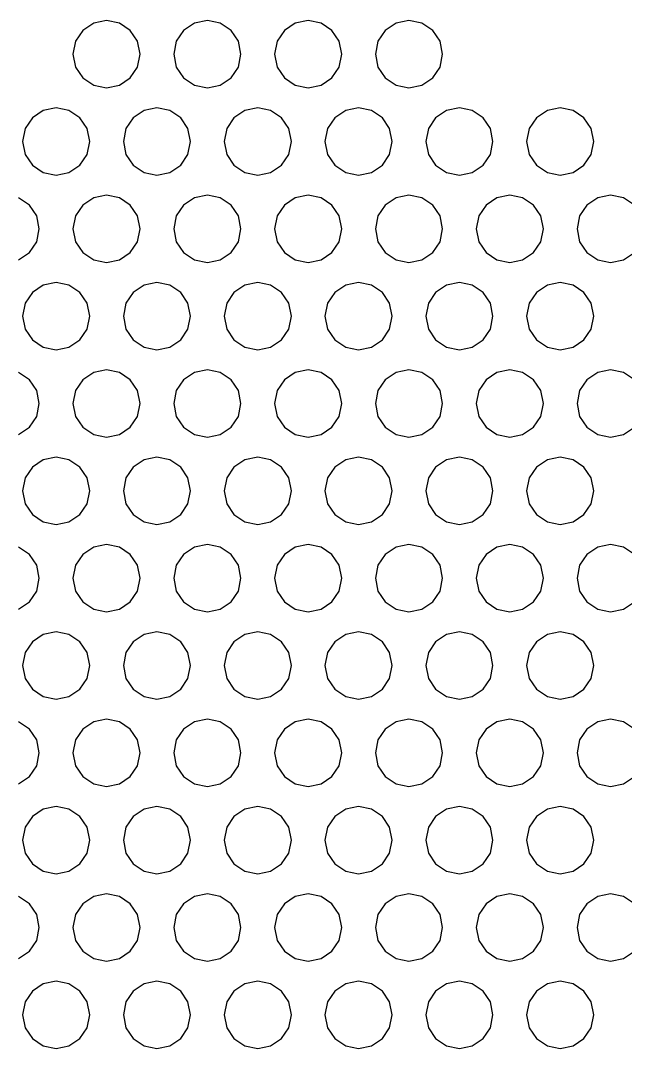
# Model space of a CAD drawing. Extents: x -59 to 59, y -59 to 59.
# Drawn here: x -14.1 to 21.9, y -2 to 59.2 of the extents above; entities that cross this region are included whole.
import ezdxf

# ---------------------------------------------------------------- set-up
doc = ezdxf.new("R2010")
doc.units = 0
doc.layers.get('0').update_dxf_attribs({"color": 1})

msp = doc.modelspace()

# ---------------------------------------------------------------- linework, layer by layer
at = {"color": 1}
for p, q in [((-9.76537, 59.0054), (-10.4142, 58.5719)), ((-9, 59.1577), (-9.76537, 59.0054)), ((-8.23462, 59.0054), (-9, 59.1577)), ((-7.58578, 58.5719), (-8.23462, 59.0054)), ((-3.76537, 59.0054), (-4.4142, 58.5719)), ((-3, 59.1577), (-3.76537, 59.0054)), ((-2.23462, 59.0054), (-3, 59.1577)), ((-1.58578, 58.5719), (-2.23462, 59.0054)), ((2.23462, 59.0054), (1.58578, 58.5719)), ((3, 59.1577), (2.23462, 59.0054)), ((3.76537, 59.0054), (3, 59.1577)), ((4.4142, 58.5719), (3.76537, 59.0054)), ((8.23462, 59.0054), (7.58578, 58.5719)), ((9, 59.1577), (8.23462, 59.0054)), ((9.76537, 59.0054), (9, 59.1577)), ((10.4142, 58.5719), (9.76537, 59.0054)), ((-10.4142, 58.5719), (-10.8477, 57.923)), ((-7.15224, 57.923), (-7.58578, 58.5719)), ((-4.4142, 58.5719), (-4.84775, 57.923)), ((-1.15224, 57.923), (-1.58578, 58.5719)), ((1.58578, 58.5719), (1.15224, 57.923)), ((4.84775, 57.923), (4.4142, 58.5719)), ((7.58578, 58.5719), (7.15224, 57.923)), ((10.8477, 57.923), (10.4142, 58.5719)), ((-10.8477, 57.923), (-11, 57.1577)), ((-7, 57.1577), (-7.15224, 57.923)), ((-4.84775, 57.923), (-5, 57.1577)), ((-1, 57.1577), (-1.15224, 57.923)), ((1.15224, 57.923), (1, 57.1577)), ((5, 57.1577), (4.84775, 57.923)), ((7.15224, 57.923), (7, 57.1577)), ((11, 57.1577), (10.8477, 57.923)), ((-11, 57.1577), (-10.8477, 56.3923)), ((-7.15224, 56.3923), (-7, 57.1577)), ((-5, 57.1577), (-4.84775, 56.3923)), ((-1.15224, 56.3923), (-1, 57.1577)), ((1, 57.1577), (1.15224, 56.3923)), ((4.84775, 56.3923), (5, 57.1577)), ((7, 57.1577), (7.15224, 56.3923)), ((10.8477, 56.3923), (11, 57.1577)), ((-10.8477, 56.3923), (-10.4142, 55.7435)), ((-7.58578, 55.7435), (-7.15224, 56.3923)), ((-4.84775, 56.3923), (-4.4142, 55.7435)), ((-1.58578, 55.7435), (-1.15224, 56.3923)), ((1.15224, 56.3923), (1.58578, 55.7435)), ((4.4142, 55.7435), (4.84775, 56.3923)), ((7.15224, 56.3923), (7.58578, 55.7435)), ((10.4142, 55.7435), (10.8477, 56.3923)), ((-10.4142, 55.7435), (-9.76537, 55.3099)), ((-8.23462, 55.3099), (-7.58578, 55.7435)), ((-4.4142, 55.7435), (-3.76537, 55.3099)), ((-2.23462, 55.3099), (-1.58578, 55.7435)), ((1.58578, 55.7435), (2.23462, 55.3099)), ((3.76537, 55.3099), (4.4142, 55.7435)), ((7.58578, 55.7435), (8.23462, 55.3099)), ((9.76537, 55.3099), (10.4142, 55.7435)), ((-9.76537, 55.3099), (-9, 55.1577)), ((-9, 55.1577), (-8.23462, 55.3099)), ((-3.76537, 55.3099), (-3, 55.1577)), ((-3, 55.1577), (-2.23462, 55.3099)), ((2.23462, 55.3099), (3, 55.1577)), ((3, 55.1577), (3.76537, 55.3099)), ((8.23462, 55.3099), (9, 55.1577)), ((9, 55.1577), (9.76537, 55.3099)), ((-12, 53.9615), (-12.7654, 53.8093)), ((-11.2346, 53.8093), (-12, 53.9615)), ((-6, 53.9615), (-6.76537, 53.8093)), ((-5.23462, 53.8093), (-6, 53.9615)), ((0, 53.9615), (-0.76537, 53.8093)), ((0.76537, 53.8093), (0, 53.9615)), ((6, 53.9615), (5.23462, 53.8093)), ((6.76537, 53.8093), (6, 53.9615)), ((12, 53.9615), (11.2346, 53.8093)), ((12.7654, 53.8093), (12, 53.9615)), ((18, 53.9615), (17.2346, 53.8093)), ((18.7654, 53.8093), (18, 53.9615)), ((-13.4142, 53.3757), (-13.8477, 52.7269)), ((-12.7654, 53.8093), (-13.4142, 53.3757)), ((-10.5858, 53.3757), (-11.2346, 53.8093)), ((-10.1522, 52.7269), (-10.5858, 53.3757)), ((-7.4142, 53.3757), (-7.84775, 52.7269)), ((-6.76537, 53.8093), (-7.4142, 53.3757)), ((-4.58578, 53.3757), (-5.23462, 53.8093)), ((-4.15224, 52.7269), (-4.58578, 53.3757)), ((-1.4142, 53.3757), (-1.84775, 52.7269)), ((-0.76537, 53.8093), (-1.4142, 53.3757)), ((1.4142, 53.3757), (0.76537, 53.8093)), ((1.84775, 52.7269), (1.4142, 53.3757)), ((4.58578, 53.3757), (4.15224, 52.7269)), ((5.23462, 53.8093), (4.58578, 53.3757)), ((7.4142, 53.3757), (6.76537, 53.8093)), ((7.84775, 52.7269), (7.4142, 53.3757)), ((10.5858, 53.3757), (10.1522, 52.7269)), ((11.2346, 53.8093), (10.5858, 53.3757)), ((13.4142, 53.3757), (12.7654, 53.8093)), ((13.8477, 52.7269), (13.4142, 53.3757)), ((16.5858, 53.3757), (16.1522, 52.7269)), ((17.2346, 53.8093), (16.5858, 53.3757)), ((19.4142, 53.3757), (18.7654, 53.8093)), ((19.8477, 52.7269), (19.4142, 53.3757)), ((-13.8477, 52.7269), (-14, 51.9615)), ((-10, 51.9615), (-10.1522, 52.7269)), ((-7.84775, 52.7269), (-8, 51.9615)), ((-4, 51.9615), (-4.15224, 52.7269)), ((-1.84775, 52.7269), (-2, 51.9615)), ((2, 51.9615), (1.84775, 52.7269)), ((4.15224, 52.7269), (4, 51.9615)), ((8, 51.9615), (7.84775, 52.7269)), ((10.1522, 52.7269), (10, 51.9615)), ((14, 51.9615), (13.8477, 52.7269)), ((16.1522, 52.7269), (16, 51.9615)), ((20, 51.9615), (19.8477, 52.7269)), ((-14, 51.9615), (-13.8477, 51.1962)), ((-10.1522, 51.1962), (-10, 51.9615)), ((-8, 51.9615), (-7.84775, 51.1962)), ((-4.15224, 51.1962), (-4, 51.9615)), ((-2, 51.9615), (-1.84775, 51.1962)), ((1.84775, 51.1962), (2, 51.9615)), ((4, 51.9615), (4.15224, 51.1962)), ((7.84775, 51.1962), (8, 51.9615)), ((10, 51.9615), (10.1522, 51.1962)), ((13.8477, 51.1962), (14, 51.9615)), ((16, 51.9615), (16.1522, 51.1962)), ((19.8477, 51.1962), (20, 51.9615)), ((-13.8477, 51.1962), (-13.4142, 50.5473)), ((-10.5858, 50.5473), (-10.1522, 51.1962)), ((-7.84775, 51.1962), (-7.4142, 50.5473)), ((-4.58578, 50.5473), (-4.15224, 51.1962)), ((-1.84775, 51.1962), (-1.4142, 50.5473)), ((1.4142, 50.5473), (1.84775, 51.1962)), ((4.15224, 51.1962), (4.58578, 50.5473)), ((7.4142, 50.5473), (7.84775, 51.1962)), ((10.1522, 51.1962), (10.5858, 50.5473)), ((13.4142, 50.5473), (13.8477, 51.1962)), ((16.1522, 51.1962), (16.5858, 50.5473)), ((19.4142, 50.5473), (19.8477, 51.1962)), ((-13.4142, 50.5473), (-12.7654, 50.1138)), ((-11.2346, 50.1138), (-10.5858, 50.5473)), ((-7.4142, 50.5473), (-6.76537, 50.1138)), ((-5.23462, 50.1138), (-4.58578, 50.5473)), ((-1.4142, 50.5473), (-0.76537, 50.1138)), ((0.76537, 50.1138), (1.4142, 50.5473)), ((4.58578, 50.5473), (5.23462, 50.1138)), ((6.76537, 50.1138), (7.4142, 50.5473)), ((10.5858, 50.5473), (11.2346, 50.1138)), ((12.7654, 50.1138), (13.4142, 50.5473)), ((16.5858, 50.5473), (17.2346, 50.1138)), ((18.7654, 50.1138), (19.4142, 50.5473)), ((-12.7654, 50.1138), (-12, 49.9615)), ((-12, 49.9615), (-11.2346, 50.1138)), ((-6.76537, 50.1138), (-6, 49.9615)), ((-6, 49.9615), (-5.23462, 50.1138)), ((-0.76537, 50.1138), (0, 49.9615)), ((0, 49.9615), (0.76537, 50.1138)), ((5.23462, 50.1138), (6, 49.9615)), ((6, 49.9615), (6.76537, 50.1138)), ((11.2346, 50.1138), (12, 49.9615)), ((12, 49.9615), (12.7654, 50.1138)), ((17.2346, 50.1138), (18, 49.9615)), ((18, 49.9615), (18.7654, 50.1138)), ((-13.5858, 48.1796), (-14.2346, 48.6131)), ((-9.76537, 48.6131), (-10.4142, 48.1796)), ((-9, 48.7654), (-9.76537, 48.6131)), ((-8.23462, 48.6131), (-9, 48.7654)), ((-7.58578, 48.1796), (-8.23462, 48.6131)), ((-3.76537, 48.6131), (-4.4142, 48.1796)), ((-3, 48.7654), (-3.76537, 48.6131)), ((-2.23462, 48.6131), (-3, 48.7654)), ((-1.58578, 48.1796), (-2.23462, 48.6131)), ((2.23462, 48.6131), (1.58578, 48.1796)), ((3, 48.7654), (2.23462, 48.6131)), ((3.76537, 48.6131), (3, 48.7654)), ((4.4142, 48.1796), (3.76537, 48.6131)), ((8.23462, 48.6131), (7.58578, 48.1796)), ((9, 48.7654), (8.23462, 48.6131)), ((9.76537, 48.6131), (9, 48.7654)), ((10.4142, 48.1796), (9.76537, 48.6131)), ((14.2346, 48.6131), (13.5858, 48.1796)), ((15, 48.7654), (14.2346, 48.6131)), ((15.7654, 48.6131), (15, 48.7654)), ((16.4142, 48.1796), (15.7654, 48.6131)), ((20.2346, 48.6131), (19.5858, 48.1796)), ((21, 48.7654), (20.2346, 48.6131)), ((21.7654, 48.6131), (21, 48.7654)), ((22.4142, 48.1796), (21.7654, 48.6131)), ((-13.1522, 47.5307), (-13.5858, 48.1796)), ((-10.4142, 48.1796), (-10.8477, 47.5307)), ((-7.15224, 47.5307), (-7.58578, 48.1796)), ((-4.4142, 48.1796), (-4.84775, 47.5307)), ((-1.15224, 47.5307), (-1.58578, 48.1796)), ((1.58578, 48.1796), (1.15224, 47.5307)), ((4.84775, 47.5307), (4.4142, 48.1796)), ((7.58578, 48.1796), (7.15224, 47.5307)), ((10.8477, 47.5307), (10.4142, 48.1796)), ((13.5858, 48.1796), (13.1522, 47.5307)), ((16.8477, 47.5307), (16.4142, 48.1796)), ((19.5858, 48.1796), (19.1522, 47.5307)), ((-13, 46.7654), (-13.1522, 47.5307)), ((-10.8477, 47.5307), (-11, 46.7654)), ((-7, 46.7654), (-7.15224, 47.5307)), ((-4.84775, 47.5307), (-5, 46.7654)), ((-1, 46.7654), (-1.15224, 47.5307)), ((1.15224, 47.5307), (1, 46.7654)), ((5, 46.7654), (4.84775, 47.5307)), ((7.15224, 47.5307), (7, 46.7654)), ((11, 46.7654), (10.8477, 47.5307)), ((13.1522, 47.5307), (13, 46.7654)), ((17, 46.7654), (16.8477, 47.5307)), ((19.1522, 47.5307), (19, 46.7654)), ((-13.1522, 46), (-13, 46.7654)), ((-11, 46.7654), (-10.8477, 46)), ((-7.15224, 46), (-7, 46.7654)), ((-5, 46.7654), (-4.84775, 46)), ((-1.15224, 46), (-1, 46.7654)), ((1, 46.7654), (1.15224, 46)), ((4.84775, 46), (5, 46.7654)), ((7, 46.7654), (7.15224, 46)), ((10.8477, 46), (11, 46.7654)), ((13, 46.7654), (13.1522, 46)), ((16.8477, 46), (17, 46.7654)), ((19, 46.7654), (19.1522, 46)), ((-13.5858, 45.3512), (-13.1522, 46)), ((-10.8477, 46), (-10.4142, 45.3512)), ((-7.58578, 45.3512), (-7.15224, 46)), ((-4.84775, 46), (-4.4142, 45.3512)), ((-1.58578, 45.3512), (-1.15224, 46)), ((1.15224, 46), (1.58578, 45.3512)), ((4.4142, 45.3512), (4.84775, 46)), ((7.15224, 46), (7.58578, 45.3512)), ((10.4142, 45.3512), (10.8477, 46)), ((13.1522, 46), (13.5858, 45.3512)), ((16.4142, 45.3512), (16.8477, 46)), ((19.1522, 46), (19.5858, 45.3512)), ((-14.2346, 44.9176), (-13.5858, 45.3512)), ((-10.4142, 45.3512), (-9.76537, 44.9176)), ((-8.23462, 44.9176), (-7.58578, 45.3512)), ((-4.4142, 45.3512), (-3.76537, 44.9176)), ((-2.23462, 44.9176), (-1.58578, 45.3512)), ((1.58578, 45.3512), (2.23462, 44.9176)), ((3.76537, 44.9176), (4.4142, 45.3512)), ((7.58578, 45.3512), (8.23462, 44.9176)), ((9.76537, 44.9176), (10.4142, 45.3512)), ((13.5858, 45.3512), (14.2346, 44.9176)), ((15.7654, 44.9176), (16.4142, 45.3512)), ((19.5858, 45.3512), (20.2346, 44.9176)), ((21.7654, 44.9176), (22.4142, 45.3512)), ((-9.76537, 44.9176), (-9, 44.7654)), ((-9, 44.7654), (-8.23462, 44.9176)), ((-3.76537, 44.9176), (-3, 44.7654)), ((-3, 44.7654), (-2.23462, 44.9176)), ((2.23462, 44.9176), (3, 44.7654)), ((3, 44.7654), (3.76537, 44.9176)), ((8.23462, 44.9176), (9, 44.7654)), ((9, 44.7654), (9.76537, 44.9176)), ((14.2346, 44.9176), (15, 44.7654)), ((15, 44.7654), (15.7654, 44.9176)), ((20.2346, 44.9176), (21, 44.7654)), ((21, 44.7654), (21.7654, 44.9176)), ((-12, 43.5692), (-12.7654, 43.417)), ((-11.2346, 43.417), (-12, 43.5692)), ((-6, 43.5692), (-6.76537, 43.417)), ((-5.23462, 43.417), (-6, 43.5692)), ((0, 43.5692), (-0.76537, 43.417)), ((0.76537, 43.417), (0, 43.5692)), ((6, 43.5692), (5.23462, 43.417)), ((6.76537, 43.417), (6, 43.5692)), ((12, 43.5692), (11.2346, 43.417)), ((12.7654, 43.417), (12, 43.5692)), ((18, 43.5692), (17.2346, 43.417)), ((18.7654, 43.417), (18, 43.5692)), ((-13.4142, 42.9834), (-13.8477, 42.3346)), ((-12.7654, 43.417), (-13.4142, 42.9834)), ((-10.5858, 42.9834), (-11.2346, 43.417)), ((-10.1522, 42.3346), (-10.5858, 42.9834)), ((-7.4142, 42.9834), (-7.84775, 42.3346)), ((-6.76537, 43.417), (-7.4142, 42.9834)), ((-4.58578, 42.9834), (-5.23462, 43.417)), ((-4.15224, 42.3346), (-4.58578, 42.9834)), ((-1.4142, 42.9834), (-1.84775, 42.3346)), ((-0.76537, 43.417), (-1.4142, 42.9834)), ((1.4142, 42.9834), (0.76537, 43.417)), ((1.84775, 42.3346), (1.4142, 42.9834)), ((4.58578, 42.9834), (4.15224, 42.3346)), ((5.23462, 43.417), (4.58578, 42.9834)), ((7.4142, 42.9834), (6.76537, 43.417)), ((7.84775, 42.3346), (7.4142, 42.9834)), ((10.5858, 42.9834), (10.1522, 42.3346)), ((11.2346, 43.417), (10.5858, 42.9834)), ((13.4142, 42.9834), (12.7654, 43.417)), ((13.8477, 42.3346), (13.4142, 42.9834)), ((16.5858, 42.9834), (16.1522, 42.3346)), ((17.2346, 43.417), (16.5858, 42.9834)), ((19.4142, 42.9834), (18.7654, 43.417)), ((19.8477, 42.3346), (19.4142, 42.9834)), ((-13.8477, 42.3346), (-14, 41.5692)), ((-10, 41.5692), (-10.1522, 42.3346)), ((-7.84775, 42.3346), (-8, 41.5692)), ((-4, 41.5692), (-4.15224, 42.3346)), ((-1.84775, 42.3346), (-2, 41.5692)), ((2, 41.5692), (1.84775, 42.3346)), ((4.15224, 42.3346), (4, 41.5692)), ((8, 41.5692), (7.84775, 42.3346)), ((10.1522, 42.3346), (10, 41.5692)), ((14, 41.5692), (13.8477, 42.3346)), ((16.1522, 42.3346), (16, 41.5692)), ((20, 41.5692), (19.8477, 42.3346)), ((-14, 41.5692), (-13.8477, 40.8038)), ((-10.1522, 40.8038), (-10, 41.5692)), ((-8, 41.5692), (-7.84775, 40.8038)), ((-4.15224, 40.8038), (-4, 41.5692)), ((-2, 41.5692), (-1.84775, 40.8038)), ((1.84775, 40.8038), (2, 41.5692)), ((4, 41.5692), (4.15224, 40.8038)), ((7.84775, 40.8038), (8, 41.5692)), ((10, 41.5692), (10.1522, 40.8038)), ((13.8477, 40.8038), (14, 41.5692)), ((16, 41.5692), (16.1522, 40.8038)), ((19.8477, 40.8038), (20, 41.5692)), ((-13.8477, 40.8038), (-13.4142, 40.155)), ((-10.5858, 40.155), (-10.1522, 40.8038)), ((-7.84775, 40.8038), (-7.4142, 40.155)), ((-4.58578, 40.155), (-4.15224, 40.8038)), ((-1.84775, 40.8038), (-1.4142, 40.155)), ((1.4142, 40.155), (1.84775, 40.8038)), ((4.15224, 40.8038), (4.58578, 40.155)), ((7.4142, 40.155), (7.84775, 40.8038)), ((10.1522, 40.8038), (10.5858, 40.155)), ((13.4142, 40.155), (13.8477, 40.8038)), ((16.1522, 40.8038), (16.5858, 40.155)), ((19.4142, 40.155), (19.8477, 40.8038)), ((-13.4142, 40.155), (-12.7654, 39.7215)), ((-11.2346, 39.7215), (-10.5858, 40.155)), ((-7.4142, 40.155), (-6.76537, 39.7215)), ((-5.23462, 39.7215), (-4.58578, 40.155)), ((-1.4142, 40.155), (-0.76537, 39.7215)), ((0.76537, 39.7215), (1.4142, 40.155)), ((4.58578, 40.155), (5.23462, 39.7215)), ((6.76537, 39.7215), (7.4142, 40.155)), ((10.5858, 40.155), (11.2346, 39.7215)), ((12.7654, 39.7215), (13.4142, 40.155)), ((16.5858, 40.155), (17.2346, 39.7215)), ((18.7654, 39.7215), (19.4142, 40.155)), ((-12.7654, 39.7215), (-12, 39.5692)), ((-12, 39.5692), (-11.2346, 39.7215)), ((-6.76537, 39.7215), (-6, 39.5692)), ((-6, 39.5692), (-5.23462, 39.7215)), ((-0.76537, 39.7215), (0, 39.5692)), ((0, 39.5692), (0.76537, 39.7215)), ((5.23462, 39.7215), (6, 39.5692)), ((6, 39.5692), (6.76537, 39.7215)), ((11.2346, 39.7215), (12, 39.5692)), ((12, 39.5692), (12.7654, 39.7215)), ((17.2346, 39.7215), (18, 39.5692)), ((18, 39.5692), (18.7654, 39.7215)), ((-13.5858, 37.7873), (-14.2346, 38.2208)), ((-9.76537, 38.2208), (-10.4142, 37.7873)), ((-9, 38.3731), (-9.76537, 38.2208)), ((-8.23462, 38.2208), (-9, 38.3731)), ((-7.58578, 37.7873), (-8.23462, 38.2208)), ((-3.76537, 38.2208), (-4.4142, 37.7873)), ((-3, 38.3731), (-3.76537, 38.2208)), ((-2.23462, 38.2208), (-3, 38.3731)), ((-1.58578, 37.7873), (-2.23462, 38.2208)), ((2.23462, 38.2208), (1.58578, 37.7873)), ((3, 38.3731), (2.23462, 38.2208)), ((3.76537, 38.2208), (3, 38.3731)), ((4.4142, 37.7873), (3.76537, 38.2208)), ((8.23462, 38.2208), (7.58578, 37.7873)), ((9, 38.3731), (8.23462, 38.2208)), ((9.76537, 38.2208), (9, 38.3731)), ((10.4142, 37.7873), (9.76537, 38.2208)), ((14.2346, 38.2208), (13.5858, 37.7873)), ((15, 38.3731), (14.2346, 38.2208)), ((15.7654, 38.2208), (15, 38.3731)), ((16.4142, 37.7873), (15.7654, 38.2208)), ((20.2346, 38.2208), (19.5858, 37.7873)), ((21, 38.3731), (20.2346, 38.2208)), ((21.7654, 38.2208), (21, 38.3731)), ((22.4142, 37.7873), (21.7654, 38.2208)), ((-13.1522, 37.1384), (-13.5858, 37.7873)), ((-10.4142, 37.7873), (-10.8477, 37.1384)), ((-7.15224, 37.1384), (-7.58578, 37.7873)), ((-4.4142, 37.7873), (-4.84775, 37.1384)), ((-1.15224, 37.1384), (-1.58578, 37.7873)), ((1.58578, 37.7873), (1.15224, 37.1384)), ((4.84775, 37.1384), (4.4142, 37.7873)), ((7.58578, 37.7873), (7.15224, 37.1384)), ((10.8477, 37.1384), (10.4142, 37.7873)), ((13.5858, 37.7873), (13.1522, 37.1384)), ((16.8477, 37.1384), (16.4142, 37.7873)), ((19.5858, 37.7873), (19.1522, 37.1384)), ((-13, 36.3731), (-13.1522, 37.1384)), ((-10.8477, 37.1384), (-11, 36.3731)), ((-7, 36.3731), (-7.15224, 37.1384)), ((-4.84775, 37.1384), (-5, 36.3731)), ((-1, 36.3731), (-1.15224, 37.1384)), ((1.15224, 37.1384), (1, 36.3731)), ((5, 36.3731), (4.84775, 37.1384)), ((7.15224, 37.1384), (7, 36.3731)), ((11, 36.3731), (10.8477, 37.1384)), ((13.1522, 37.1384), (13, 36.3731)), ((17, 36.3731), (16.8477, 37.1384)), ((19.1522, 37.1384), (19, 36.3731)), ((-13.1522, 35.6077), (-13, 36.3731)), ((-11, 36.3731), (-10.8477, 35.6077)), ((-7.15224, 35.6077), (-7, 36.3731)), ((-5, 36.3731), (-4.84775, 35.6077)), ((-1.15224, 35.6077), (-1, 36.3731)), ((1, 36.3731), (1.15224, 35.6077)), ((4.84775, 35.6077), (5, 36.3731)), ((7, 36.3731), (7.15224, 35.6077)), ((10.8477, 35.6077), (11, 36.3731)), ((13, 36.3731), (13.1522, 35.6077)), ((16.8477, 35.6077), (17, 36.3731)), ((19, 36.3731), (19.1522, 35.6077)), ((-13.5858, 34.9588), (-13.1522, 35.6077)), ((-10.8477, 35.6077), (-10.4142, 34.9588)), ((-7.58578, 34.9588), (-7.15224, 35.6077)), ((-4.84775, 35.6077), (-4.4142, 34.9588)), ((-1.58578, 34.9588), (-1.15224, 35.6077)), ((1.15224, 35.6077), (1.58578, 34.9588)), ((4.4142, 34.9588), (4.84775, 35.6077)), ((7.15224, 35.6077), (7.58578, 34.9588)), ((10.4142, 34.9588), (10.8477, 35.6077)), ((13.1522, 35.6077), (13.5858, 34.9588)), ((16.4142, 34.9588), (16.8477, 35.6077)), ((19.1522, 35.6077), (19.5858, 34.9588)), ((-14.2346, 34.5253), (-13.5858, 34.9588)), ((-10.4142, 34.9588), (-9.76537, 34.5253)), ((-8.23462, 34.5253), (-7.58578, 34.9588)), ((-4.4142, 34.9588), (-3.76537, 34.5253)), ((-2.23462, 34.5253), (-1.58578, 34.9588)), ((1.58578, 34.9588), (2.23462, 34.5253)), ((3.76537, 34.5253), (4.4142, 34.9588)), ((7.58578, 34.9588), (8.23462, 34.5253)), ((9.76537, 34.5253), (10.4142, 34.9588)), ((13.5858, 34.9588), (14.2346, 34.5253)), ((15.7654, 34.5253), (16.4142, 34.9588)), ((19.5858, 34.9588), (20.2346, 34.5253)), ((21.7654, 34.5253), (22.4142, 34.9588)), ((-9.76537, 34.5253), (-9, 34.3731)), ((-9, 34.3731), (-8.23462, 34.5253)), ((-3.76537, 34.5253), (-3, 34.3731)), ((-3, 34.3731), (-2.23462, 34.5253)), ((2.23462, 34.5253), (3, 34.3731)), ((3, 34.3731), (3.76537, 34.5253)), ((8.23462, 34.5253), (9, 34.3731)), ((9, 34.3731), (9.76537, 34.5253)), ((14.2346, 34.5253), (15, 34.3731)), ((15, 34.3731), (15.7654, 34.5253)), ((20.2346, 34.5253), (21, 34.3731)), ((21, 34.3731), (21.7654, 34.5253)), ((-12, 33.1769), (-12.7654, 33.0247)), ((-11.2346, 33.0247), (-12, 33.1769)), ((-6, 33.1769), (-6.76537, 33.0247)), ((-5.23462, 33.0247), (-6, 33.1769)), ((0, 33.1769), (-0.76537, 33.0247)), ((0.76537, 33.0247), (0, 33.1769)), ((6, 33.1769), (5.23462, 33.0247)), ((6.76537, 33.0247), (6, 33.1769)), ((12, 33.1769), (11.2346, 33.0247)), ((12.7654, 33.0247), (12, 33.1769)), ((18, 33.1769), (17.2346, 33.0247)), ((18.7654, 33.0247), (18, 33.1769)), ((-13.4142, 32.5911), (-13.8477, 31.9423)), ((-12.7654, 33.0247), (-13.4142, 32.5911)), ((-10.5858, 32.5911), (-11.2346, 33.0247)), ((-10.1522, 31.9423), (-10.5858, 32.5911)), ((-7.4142, 32.5911), (-7.84775, 31.9423)), ((-6.76537, 33.0247), (-7.4142, 32.5911)), ((-4.58578, 32.5911), (-5.23462, 33.0247)), ((-4.15224, 31.9423), (-4.58578, 32.5911)), ((-1.4142, 32.5911), (-1.84775, 31.9423)), ((-0.76537, 33.0247), (-1.4142, 32.5911)), ((1.4142, 32.5911), (0.76537, 33.0247)), ((1.84775, 31.9423), (1.4142, 32.5911)), ((4.58578, 32.5911), (4.15224, 31.9423)), ((5.23462, 33.0247), (4.58578, 32.5911)), ((7.4142, 32.5911), (6.76537, 33.0247)), ((7.84775, 31.9423), (7.4142, 32.5911)), ((10.5858, 32.5911), (10.1522, 31.9423)), ((11.2346, 33.0247), (10.5858, 32.5911)), ((13.4142, 32.5911), (12.7654, 33.0247)), ((13.8477, 31.9423), (13.4142, 32.5911)), ((16.5858, 32.5911), (16.1522, 31.9423)), ((17.2346, 33.0247), (16.5858, 32.5911)), ((19.4142, 32.5911), (18.7654, 33.0247)), ((19.8477, 31.9423), (19.4142, 32.5911)), ((-13.8477, 31.9423), (-14, 31.1769)), ((-10, 31.1769), (-10.1522, 31.9423)), ((-7.84775, 31.9423), (-8, 31.1769)), ((-4, 31.1769), (-4.15224, 31.9423)), ((-1.84775, 31.9423), (-2, 31.1769)), ((2, 31.1769), (1.84775, 31.9423)), ((4.15224, 31.9423), (4, 31.1769)), ((8, 31.1769), (7.84775, 31.9423)), ((10.1522, 31.9423), (10, 31.1769)), ((14, 31.1769), (13.8477, 31.9423)), ((16.1522, 31.9423), (16, 31.1769)), ((20, 31.1769), (19.8477, 31.9423)), ((-14, 31.1769), (-13.8477, 30.4115)), ((-10.1522, 30.4115), (-10, 31.1769)), ((-8, 31.1769), (-7.84775, 30.4115)), ((-4.15224, 30.4115), (-4, 31.1769)), ((-2, 31.1769), (-1.84775, 30.4115)), ((1.84775, 30.4115), (2, 31.1769)), ((4, 31.1769), (4.15224, 30.4115)), ((7.84775, 30.4115), (8, 31.1769)), ((10, 31.1769), (10.1522, 30.4115)), ((13.8477, 30.4115), (14, 31.1769)), ((16, 31.1769), (16.1522, 30.4115)), ((19.8477, 30.4115), (20, 31.1769)), ((-13.8477, 30.4115), (-13.4142, 29.7627)), ((-10.5858, 29.7627), (-10.1522, 30.4115)), ((-7.84775, 30.4115), (-7.4142, 29.7627)), ((-4.58578, 29.7627), (-4.15224, 30.4115)), ((-1.84775, 30.4115), (-1.4142, 29.7627)), ((1.4142, 29.7627), (1.84775, 30.4115)), ((4.15224, 30.4115), (4.58578, 29.7627)), ((7.4142, 29.7627), (7.84775, 30.4115)), ((10.1522, 30.4115), (10.5858, 29.7627)), ((13.4142, 29.7627), (13.8477, 30.4115)), ((16.1522, 30.4115), (16.5858, 29.7627)), ((19.4142, 29.7627), (19.8477, 30.4115)), ((-13.4142, 29.7627), (-12.7654, 29.3291)), ((-11.2346, 29.3291), (-10.5858, 29.7627)), ((-7.4142, 29.7627), (-6.76537, 29.3291)), ((-5.23462, 29.3291), (-4.58578, 29.7627)), ((-1.4142, 29.7627), (-0.76537, 29.3291)), ((0.76537, 29.3291), (1.4142, 29.7627)), ((4.58578, 29.7627), (5.23462, 29.3291)), ((6.76537, 29.3291), (7.4142, 29.7627)), ((10.5858, 29.7627), (11.2346, 29.3291)), ((12.7654, 29.3291), (13.4142, 29.7627)), ((16.5858, 29.7627), (17.2346, 29.3291)), ((18.7654, 29.3291), (19.4142, 29.7627)), ((-12.7654, 29.3291), (-12, 29.1769)), ((-12, 29.1769), (-11.2346, 29.3291)), ((-6.76537, 29.3291), (-6, 29.1769)), ((-6, 29.1769), (-5.23462, 29.3291)), ((-0.76537, 29.3291), (0, 29.1769)), ((0, 29.1769), (0.76537, 29.3291)), ((5.23462, 29.3291), (6, 29.1769)), ((6, 29.1769), (6.76537, 29.3291)), ((11.2346, 29.3291), (12, 29.1769)), ((12, 29.1769), (12.7654, 29.3291)), ((17.2346, 29.3291), (18, 29.1769)), ((18, 29.1769), (18.7654, 29.3291)), ((-13.5858, 27.395), (-14.2346, 27.8285)), ((-9.76537, 27.8285), (-10.4142, 27.395)), ((-9, 27.9808), (-9.76537, 27.8285)), ((-8.23462, 27.8285), (-9, 27.9808)), ((-7.58578, 27.395), (-8.23462, 27.8285)), ((-3.76537, 27.8285), (-4.4142, 27.395)), ((-3, 27.9808), (-3.76537, 27.8285)), ((-2.23462, 27.8285), (-3, 27.9808)), ((-1.58578, 27.395), (-2.23462, 27.8285)), ((2.23462, 27.8285), (1.58578, 27.395)), ((3, 27.9808), (2.23462, 27.8285)), ((3.76537, 27.8285), (3, 27.9808)), ((4.4142, 27.395), (3.76537, 27.8285)), ((8.23462, 27.8285), (7.58578, 27.395)), ((9, 27.9808), (8.23462, 27.8285)), ((9.76537, 27.8285), (9, 27.9808)), ((10.4142, 27.395), (9.76537, 27.8285)), ((14.2346, 27.8285), (13.5858, 27.395)), ((15, 27.9808), (14.2346, 27.8285)), ((15.7654, 27.8285), (15, 27.9808)), ((16.4142, 27.395), (15.7654, 27.8285)), ((20.2346, 27.8285), (19.5858, 27.395)), ((21, 27.9808), (20.2346, 27.8285)), ((21.7654, 27.8285), (21, 27.9808)), ((22.4142, 27.395), (21.7654, 27.8285)), ((-13.1522, 26.7461), (-13.5858, 27.395)), ((-10.4142, 27.395), (-10.8477, 26.7461)), ((-7.15224, 26.7461), (-7.58578, 27.395)), ((-4.4142, 27.395), (-4.84775, 26.7461)), ((-1.15224, 26.7461), (-1.58578, 27.395)), ((1.58578, 27.395), (1.15224, 26.7461)), ((4.84775, 26.7461), (4.4142, 27.395)), ((7.58578, 27.395), (7.15224, 26.7461)), ((10.8477, 26.7461), (10.4142, 27.395)), ((13.5858, 27.395), (13.1522, 26.7461)), ((16.8477, 26.7461), (16.4142, 27.395)), ((19.5858, 27.395), (19.1522, 26.7461)), ((-13, 25.9808), (-13.1522, 26.7461)), ((-10.8477, 26.7461), (-11, 25.9808)), ((-7, 25.9808), (-7.15224, 26.7461)), ((-4.84775, 26.7461), (-5, 25.9808)), ((-1, 25.9808), (-1.15224, 26.7461)), ((1.15224, 26.7461), (1, 25.9808)), ((5, 25.9808), (4.84775, 26.7461)), ((7.15224, 26.7461), (7, 25.9808)), ((11, 25.9808), (10.8477, 26.7461)), ((13.1522, 26.7461), (13, 25.9808)), ((17, 25.9808), (16.8477, 26.7461)), ((19.1522, 26.7461), (19, 25.9808)), ((-13.1522, 25.2154), (-13, 25.9808)), ((-11, 25.9808), (-10.8477, 25.2154)), ((-7.15224, 25.2154), (-7, 25.9808)), ((-5, 25.9808), (-4.84775, 25.2154)), ((-1.15224, 25.2154), (-1, 25.9808)), ((1, 25.9808), (1.15224, 25.2154)), ((4.84775, 25.2154), (5, 25.9808)), ((7, 25.9808), (7.15224, 25.2154)), ((10.8477, 25.2154), (11, 25.9808)), ((13, 25.9808), (13.1522, 25.2154)), ((16.8477, 25.2154), (17, 25.9808)), ((19, 25.9808), (19.1522, 25.2154)), ((-13.5858, 24.5665), (-13.1522, 25.2154)), ((-10.8477, 25.2154), (-10.4142, 24.5665)), ((-7.58578, 24.5665), (-7.15224, 25.2154)), ((-4.84775, 25.2154), (-4.4142, 24.5665)), ((-1.58578, 24.5665), (-1.15224, 25.2154)), ((1.15224, 25.2154), (1.58578, 24.5665)), ((4.4142, 24.5665), (4.84775, 25.2154)), ((7.15224, 25.2154), (7.58578, 24.5665)), ((10.4142, 24.5665), (10.8477, 25.2154)), ((13.1522, 25.2154), (13.5858, 24.5665)), ((16.4142, 24.5665), (16.8477, 25.2154)), ((19.1522, 25.2154), (19.5858, 24.5665)), ((-14.2346, 24.133), (-13.5858, 24.5665)), ((-10.4142, 24.5665), (-9.76537, 24.133)), ((-8.23462, 24.133), (-7.58578, 24.5665)), ((-4.4142, 24.5665), (-3.76537, 24.133)), ((-2.23462, 24.133), (-1.58578, 24.5665)), ((1.58578, 24.5665), (2.23462, 24.133)), ((3.76537, 24.133), (4.4142, 24.5665)), ((7.58578, 24.5665), (8.23462, 24.133)), ((9.76537, 24.133), (10.4142, 24.5665)), ((13.5858, 24.5665), (14.2346, 24.133)), ((15.7654, 24.133), (16.4142, 24.5665)), ((19.5858, 24.5665), (20.2346, 24.133)), ((21.7654, 24.133), (22.4142, 24.5665)), ((-9.76537, 24.133), (-9, 23.9808)), ((-9, 23.9808), (-8.23462, 24.133)), ((-3.76537, 24.133), (-3, 23.9808)), ((-3, 23.9808), (-2.23462, 24.133)), ((2.23462, 24.133), (3, 23.9808)), ((3, 23.9808), (3.76537, 24.133)), ((8.23462, 24.133), (9, 23.9808)), ((9, 23.9808), (9.76537, 24.133)), ((14.2346, 24.133), (15, 23.9808)), ((15, 23.9808), (15.7654, 24.133)), ((20.2346, 24.133), (21, 23.9808)), ((21, 23.9808), (21.7654, 24.133)), ((-12.7654, 22.6324), (-13.4142, 22.1988)), ((-12, 22.7846), (-12.7654, 22.6324)), ((-11.2346, 22.6324), (-12, 22.7846)), ((-10.5858, 22.1988), (-11.2346, 22.6324)), ((-6.76537, 22.6324), (-7.4142, 22.1988)), ((-6, 22.7846), (-6.76537, 22.6324)), ((-5.23462, 22.6324), (-6, 22.7846)), ((-4.58578, 22.1988), (-5.23462, 22.6324)), ((-0.76537, 22.6324), (-1.4142, 22.1988)), ((0, 22.7846), (-0.76537, 22.6324)), ((0.76537, 22.6324), (0, 22.7846)), ((1.4142, 22.1988), (0.76537, 22.6324)), ((5.23462, 22.6324), (4.58578, 22.1988)), ((6, 22.7846), (5.23462, 22.6324)), ((6.76537, 22.6324), (6, 22.7846)), ((7.4142, 22.1988), (6.76537, 22.6324)), ((11.2346, 22.6324), (10.5858, 22.1988)), ((12, 22.7846), (11.2346, 22.6324)), ((12.7654, 22.6324), (12, 22.7846)), ((13.4142, 22.1988), (12.7654, 22.6324)), ((17.2346, 22.6324), (16.5858, 22.1988)), ((18, 22.7846), (17.2346, 22.6324)), ((18.7654, 22.6324), (18, 22.7846)), ((19.4142, 22.1988), (18.7654, 22.6324)), ((-13.4142, 22.1988), (-13.8477, 21.55)), ((-10.1522, 21.55), (-10.5858, 22.1988)), ((-7.4142, 22.1988), (-7.84775, 21.55)), ((-4.15224, 21.55), (-4.58578, 22.1988)), ((-1.4142, 22.1988), (-1.84775, 21.55)), ((1.84775, 21.55), (1.4142, 22.1988)), ((4.58578, 22.1988), (4.15224, 21.55)), ((7.84775, 21.55), (7.4142, 22.1988)), ((10.5858, 22.1988), (10.1522, 21.55)), ((13.8477, 21.55), (13.4142, 22.1988)), ((16.5858, 22.1988), (16.1522, 21.55)), ((19.8477, 21.55), (19.4142, 22.1988)), ((-13.8477, 21.55), (-14, 20.7846)), ((-10, 20.7846), (-10.1522, 21.55)), ((-7.84775, 21.55), (-8, 20.7846)), ((-4, 20.7846), (-4.15224, 21.55)), ((-1.84775, 21.55), (-2, 20.7846)), ((2, 20.7846), (1.84775, 21.55)), ((4.15224, 21.55), (4, 20.7846)), ((8, 20.7846), (7.84775, 21.55)), ((10.1522, 21.55), (10, 20.7846)), ((14, 20.7846), (13.8477, 21.55)), ((16.1522, 21.55), (16, 20.7846)), ((20, 20.7846), (19.8477, 21.55)), ((-14, 20.7846), (-13.8477, 20.0192)), ((-10.1522, 20.0192), (-10, 20.7846)), ((-8, 20.7846), (-7.84775, 20.0192)), ((-4.15224, 20.0192), (-4, 20.7846)), ((-2, 20.7846), (-1.84775, 20.0192)), ((1.84775, 20.0192), (2, 20.7846)), ((4, 20.7846), (4.15224, 20.0192)), ((7.84775, 20.0192), (8, 20.7846)), ((10, 20.7846), (10.1522, 20.0192)), ((13.8477, 20.0192), (14, 20.7846)), ((16, 20.7846), (16.1522, 20.0192)), ((19.8477, 20.0192), (20, 20.7846)), ((-13.8477, 20.0192), (-13.4142, 19.3704)), ((-10.5858, 19.3704), (-10.1522, 20.0192)), ((-7.84775, 20.0192), (-7.4142, 19.3704)), ((-4.58578, 19.3704), (-4.15224, 20.0192)), ((-1.84775, 20.0192), (-1.4142, 19.3704)), ((1.4142, 19.3704), (1.84775, 20.0192)), ((4.15224, 20.0192), (4.58578, 19.3704)), ((7.4142, 19.3704), (7.84775, 20.0192)), ((10.1522, 20.0192), (10.5858, 19.3704)), ((13.4142, 19.3704), (13.8477, 20.0192)), ((16.1522, 20.0192), (16.5858, 19.3704)), ((19.4142, 19.3704), (19.8477, 20.0192)), ((-13.4142, 19.3704), (-12.7654, 18.9368)), ((-11.2346, 18.9368), (-10.5858, 19.3704)), ((-7.4142, 19.3704), (-6.76537, 18.9368)), ((-5.23462, 18.9368), (-4.58578, 19.3704)), ((-1.4142, 19.3704), (-0.76537, 18.9368)), ((0.76537, 18.9368), (1.4142, 19.3704)), ((4.58578, 19.3704), (5.23462, 18.9368)), ((6.76537, 18.9368), (7.4142, 19.3704)), ((10.5858, 19.3704), (11.2346, 18.9368)), ((12.7654, 18.9368), (13.4142, 19.3704)), ((16.5858, 19.3704), (17.2346, 18.9368)), ((18.7654, 18.9368), (19.4142, 19.3704)), ((-12.7654, 18.9368), (-12, 18.7846)), ((-12, 18.7846), (-11.2346, 18.9368)), ((-6.76537, 18.9368), (-6, 18.7846)), ((-6, 18.7846), (-5.23462, 18.9368)), ((-0.76537, 18.9368), (0, 18.7846)), ((0, 18.7846), (0.76537, 18.9368)), ((5.23462, 18.9368), (6, 18.7846)), ((6, 18.7846), (6.76537, 18.9368)), ((11.2346, 18.9368), (12, 18.7846)), ((12, 18.7846), (12.7654, 18.9368)), ((17.2346, 18.9368), (18, 18.7846)), ((18, 18.7846), (18.7654, 18.9368)), ((-13.5858, 17.0027), (-14.2346, 17.4362)), ((-9.76537, 17.4362), (-10.4142, 17.0027)), ((-9, 17.5885), (-9.76537, 17.4362)), ((-8.23462, 17.4362), (-9, 17.5885)), ((-7.58578, 17.0027), (-8.23462, 17.4362)), ((-3.76537, 17.4362), (-4.4142, 17.0027)), ((-3, 17.5885), (-3.76537, 17.4362)), ((-2.23462, 17.4362), (-3, 17.5885)), ((-1.58578, 17.0027), (-2.23462, 17.4362)), ((2.23462, 17.4362), (1.58578, 17.0027)), ((3, 17.5885), (2.23462, 17.4362)), ((3.76537, 17.4362), (3, 17.5885)), ((4.4142, 17.0027), (3.76537, 17.4362)), ((8.23462, 17.4362), (7.58578, 17.0027)), ((9, 17.5885), (8.23462, 17.4362)), ((9.76537, 17.4362), (9, 17.5885)), ((10.4142, 17.0027), (9.76537, 17.4362)), ((14.2346, 17.4362), (13.5858, 17.0027)), ((15, 17.5885), (14.2346, 17.4362)), ((15.7654, 17.4362), (15, 17.5885)), ((16.4142, 17.0027), (15.7654, 17.4362)), ((20.2346, 17.4362), (19.5858, 17.0027)), ((21, 17.5885), (20.2346, 17.4362)), ((21.7654, 17.4362), (21, 17.5885)), ((22.4142, 17.0027), (21.7654, 17.4362)), ((-13.1522, 16.3538), (-13.5858, 17.0027)), ((-10.4142, 17.0027), (-10.8477, 16.3538)), ((-7.15224, 16.3538), (-7.58578, 17.0027)), ((-4.4142, 17.0027), (-4.84775, 16.3538)), ((-1.15224, 16.3538), (-1.58578, 17.0027)), ((1.58578, 17.0027), (1.15224, 16.3538)), ((4.84775, 16.3538), (4.4142, 17.0027)), ((7.58578, 17.0027), (7.15224, 16.3538)), ((10.8477, 16.3538), (10.4142, 17.0027)), ((13.5858, 17.0027), (13.1522, 16.3538)), ((16.8477, 16.3538), (16.4142, 17.0027)), ((19.5858, 17.0027), (19.1522, 16.3538)), ((-13, 15.5885), (-13.1522, 16.3538)), ((-10.8477, 16.3538), (-11, 15.5885)), ((-7, 15.5885), (-7.15224, 16.3538)), ((-4.84775, 16.3538), (-5, 15.5885)), ((-1, 15.5885), (-1.15224, 16.3538)), ((1.15224, 16.3538), (1, 15.5885)), ((5, 15.5885), (4.84775, 16.3538)), ((7.15224, 16.3538), (7, 15.5885)), ((11, 15.5885), (10.8477, 16.3538)), ((13.1522, 16.3538), (13, 15.5885)), ((17, 15.5885), (16.8477, 16.3538)), ((19.1522, 16.3538), (19, 15.5885)), ((-13.1522, 14.8231), (-13, 15.5885)), ((-11, 15.5885), (-10.8477, 14.8231)), ((-7.15224, 14.8231), (-7, 15.5885)), ((-5, 15.5885), (-4.84775, 14.8231)), ((-1.15224, 14.8231), (-1, 15.5885)), ((1, 15.5885), (1.15224, 14.8231)), ((4.84775, 14.8231), (5, 15.5885)), ((7, 15.5885), (7.15224, 14.8231)), ((10.8477, 14.8231), (11, 15.5885)), ((13, 15.5885), (13.1522, 14.8231)), ((16.8477, 14.8231), (17, 15.5885)), ((19, 15.5885), (19.1522, 14.8231)), ((-13.5858, 14.1742), (-13.1522, 14.8231)), ((-10.8477, 14.8231), (-10.4142, 14.1742)), ((-7.58578, 14.1742), (-7.15224, 14.8231)), ((-4.84775, 14.8231), (-4.4142, 14.1742)), ((-1.58578, 14.1742), (-1.15224, 14.8231)), ((1.15224, 14.8231), (1.58578, 14.1742)), ((4.4142, 14.1742), (4.84775, 14.8231)), ((7.15224, 14.8231), (7.58578, 14.1742)), ((10.4142, 14.1742), (10.8477, 14.8231)), ((13.1522, 14.8231), (13.5858, 14.1742)), ((16.4142, 14.1742), (16.8477, 14.8231)), ((19.1522, 14.8231), (19.5858, 14.1742)), ((-14.2346, 13.7407), (-13.5858, 14.1742)), ((-10.4142, 14.1742), (-9.76537, 13.7407)), ((-8.23462, 13.7407), (-7.58578, 14.1742)), ((-4.4142, 14.1742), (-3.76537, 13.7407)), ((-2.23462, 13.7407), (-1.58578, 14.1742)), ((1.58578, 14.1742), (2.23462, 13.7407)), ((3.76537, 13.7407), (4.4142, 14.1742)), ((7.58578, 14.1742), (8.23462, 13.7407)), ((9.76537, 13.7407), (10.4142, 14.1742)), ((13.5858, 14.1742), (14.2346, 13.7407)), ((15.7654, 13.7407), (16.4142, 14.1742)), ((19.5858, 14.1742), (20.2346, 13.7407)), ((21.7654, 13.7407), (22.4142, 14.1742)), ((-9.76537, 13.7407), (-9, 13.5885)), ((-9, 13.5885), (-8.23462, 13.7407)), ((-3.76537, 13.7407), (-3, 13.5885)), ((-3, 13.5885), (-2.23462, 13.7407)), ((2.23462, 13.7407), (3, 13.5885)), ((3, 13.5885), (3.76537, 13.7407)), ((8.23462, 13.7407), (9, 13.5885)), ((9, 13.5885), (9.76537, 13.7407)), ((14.2346, 13.7407), (15, 13.5885)), ((15, 13.5885), (15.7654, 13.7407)), ((20.2346, 13.7407), (21, 13.5885)), ((21, 13.5885), (21.7654, 13.7407)), ((-12.7654, 12.2401), (-13.4142, 11.8065)), ((-12, 12.3923), (-12.7654, 12.2401)), ((-11.2346, 12.2401), (-12, 12.3923)), ((-10.5858, 11.8065), (-11.2346, 12.2401)), ((-6.76537, 12.2401), (-7.4142, 11.8065)), ((-6, 12.3923), (-6.76537, 12.2401)), ((-5.23462, 12.2401), (-6, 12.3923)), ((-4.58578, 11.8065), (-5.23462, 12.2401)), ((-0.76537, 12.2401), (-1.4142, 11.8065)), ((0, 12.3923), (-0.76537, 12.2401)), ((0.76537, 12.2401), (0, 12.3923)), ((1.4142, 11.8065), (0.76537, 12.2401)), ((5.23462, 12.2401), (4.58578, 11.8065)), ((6, 12.3923), (5.23462, 12.2401)), ((6.76537, 12.2401), (6, 12.3923)), ((7.4142, 11.8065), (6.76537, 12.2401)), ((11.2346, 12.2401), (10.5858, 11.8065)), ((12, 12.3923), (11.2346, 12.2401)), ((12.7654, 12.2401), (12, 12.3923)), ((13.4142, 11.8065), (12.7654, 12.2401)), ((17.2346, 12.2401), (16.5858, 11.8065)), ((18, 12.3923), (17.2346, 12.2401)), ((18.7654, 12.2401), (18, 12.3923)), ((19.4142, 11.8065), (18.7654, 12.2401)), ((-13.4142, 11.8065), (-13.8477, 11.1577)), ((-10.1522, 11.1577), (-10.5858, 11.8065)), ((-7.4142, 11.8065), (-7.84775, 11.1577)), ((-4.15224, 11.1577), (-4.58578, 11.8065)), ((-1.4142, 11.8065), (-1.84775, 11.1577)), ((1.84775, 11.1577), (1.4142, 11.8065)), ((4.58578, 11.8065), (4.15224, 11.1577)), ((7.84775, 11.1577), (7.4142, 11.8065)), ((10.5858, 11.8065), (10.1522, 11.1577)), ((13.8477, 11.1577), (13.4142, 11.8065)), ((16.5858, 11.8065), (16.1522, 11.1577)), ((19.8477, 11.1577), (19.4142, 11.8065)), ((-13.8477, 11.1577), (-14, 10.3923)), ((-10, 10.3923), (-10.1522, 11.1577)), ((-7.84775, 11.1577), (-8, 10.3923)), ((-4, 10.3923), (-4.15224, 11.1577)), ((-1.84775, 11.1577), (-2, 10.3923)), ((2, 10.3923), (1.84775, 11.1577)), ((4.15224, 11.1577), (4, 10.3923)), ((8, 10.3923), (7.84775, 11.1577)), ((10.1522, 11.1577), (10, 10.3923)), ((14, 10.3923), (13.8477, 11.1577)), ((16.1522, 11.1577), (16, 10.3923)), ((20, 10.3923), (19.8477, 11.1577)), ((-14, 10.3923), (-13.8477, 9.62694)), ((-10.1522, 9.62694), (-10, 10.3923)), ((-8, 10.3923), (-7.84775, 9.62694)), ((-4.15224, 9.62694), (-4, 10.3923)), ((-2, 10.3923), (-1.84775, 9.62694)), ((1.84775, 9.62694), (2, 10.3923)), ((4, 10.3923), (4.15224, 9.62694)), ((7.84775, 9.62694), (8, 10.3923)), ((10, 10.3923), (10.1522, 9.62694)), ((13.8477, 9.62694), (14, 10.3923)), ((16, 10.3923), (16.1522, 9.62694)), ((19.8477, 9.62694), (20, 10.3923)), ((-13.8477, 9.62694), (-13.4142, 8.97809)), ((-10.5858, 8.97809), (-10.1522, 9.62694)), ((-7.84775, 9.62694), (-7.4142, 8.97809)), ((-4.58578, 8.97809), (-4.15224, 9.62694)), ((-1.84775, 9.62694), (-1.4142, 8.97809)), ((1.4142, 8.97809), (1.84775, 9.62694)), ((4.15224, 9.62694), (4.58578, 8.97809)), ((7.4142, 8.97809), (7.84775, 9.62694)), ((10.1522, 9.62694), (10.5858, 8.97809)), ((13.4142, 8.97809), (13.8477, 9.62694)), ((16.1522, 9.62694), (16.5858, 8.97809)), ((19.4142, 8.97809), (19.8477, 9.62694)), ((-13.4142, 8.97809), (-12.7654, 8.54454)), ((-11.2346, 8.54454), (-10.5858, 8.97809)), ((-7.4142, 8.97809), (-6.76537, 8.54454)), ((-5.23462, 8.54454), (-4.58578, 8.97809)), ((-1.4142, 8.97809), (-0.76537, 8.54454)), ((0.76537, 8.54454), (1.4142, 8.97809)), ((4.58578, 8.97809), (5.23462, 8.54454)), ((6.76537, 8.54454), (7.4142, 8.97809)), ((10.5858, 8.97809), (11.2346, 8.54454)), ((12.7654, 8.54454), (13.4142, 8.97809)), ((16.5858, 8.97809), (17.2346, 8.54454)), ((18.7654, 8.54454), (19.4142, 8.97809)), ((-12.7654, 8.54454), (-12, 8.3923)), ((-12, 8.3923), (-11.2346, 8.54454)), ((-6.76537, 8.54454), (-6, 8.3923)), ((-6, 8.3923), (-5.23462, 8.54454)), ((-0.76537, 8.54454), (0, 8.3923)), ((0, 8.3923), (0.76537, 8.54454)), ((5.23462, 8.54454), (6, 8.3923)), ((6, 8.3923), (6.76537, 8.54454)), ((11.2346, 8.54454), (12, 8.3923)), ((12, 8.3923), (12.7654, 8.54454)), ((17.2346, 8.54454), (18, 8.3923)), ((18, 8.3923), (18.7654, 8.54454)), ((-13.5858, 6.61035), (-14.2346, 7.0439)), ((-9.76537, 7.0439), (-10.4142, 6.61035)), ((-9, 7.19615), (-9.76537, 7.0439)), ((-8.23462, 7.0439), (-9, 7.19615)), ((-7.58578, 6.61035), (-8.23462, 7.0439)), ((-3.76537, 7.0439), (-4.4142, 6.61035)), ((-3, 7.19615), (-3.76537, 7.0439)), ((-2.23462, 7.0439), (-3, 7.19615)), ((-1.58578, 6.61035), (-2.23462, 7.0439)), ((2.23462, 7.0439), (1.58578, 6.61035)), ((3, 7.19615), (2.23462, 7.0439)), ((3.76537, 7.0439), (3, 7.19615)), ((4.4142, 6.61035), (3.76537, 7.0439)), ((8.23462, 7.0439), (7.58578, 6.61035)), ((9, 7.19615), (8.23462, 7.0439)), ((9.76537, 7.0439), (9, 7.19615)), ((10.4142, 6.61035), (9.76537, 7.0439)), ((14.2346, 7.0439), (13.5858, 6.61035)), ((15, 7.19615), (14.2346, 7.0439)), ((15.7654, 7.0439), (15, 7.19615)), ((16.4142, 6.61035), (15.7654, 7.0439)), ((20.2346, 7.0439), (19.5858, 6.61035)), ((21, 7.19615), (20.2346, 7.0439)), ((21.7654, 7.0439), (21, 7.19615)), ((22.4142, 6.61035), (21.7654, 7.0439)), ((-13.1522, 5.96152), (-13.5858, 6.61035)), ((-10.4142, 6.61035), (-10.8477, 5.96152)), ((-7.15224, 5.96152), (-7.58578, 6.61035)), ((-4.4142, 6.61035), (-4.84775, 5.96152)), ((-1.15224, 5.96152), (-1.58578, 6.61035)), ((1.58578, 6.61035), (1.15224, 5.96152)), ((4.84775, 5.96152), (4.4142, 6.61035)), ((7.58578, 6.61035), (7.15224, 5.96152)), ((10.8477, 5.96152), (10.4142, 6.61035)), ((13.5858, 6.61035), (13.1522, 5.96152)), ((16.8477, 5.96152), (16.4142, 6.61035)), ((19.5858, 6.61035), (19.1522, 5.96152)), ((-13, 5.19615), (-13.1522, 5.96152)), ((-10.8477, 5.96152), (-11, 5.19615)), ((-7, 5.19615), (-7.15224, 5.96152)), ((-4.84775, 5.96152), (-5, 5.19615)), ((-1, 5.19615), (-1.15224, 5.96152)), ((1.15224, 5.96152), (1, 5.19615)), ((5, 5.19615), (4.84775, 5.96152)), ((7.15224, 5.96152), (7, 5.19615)), ((11, 5.19615), (10.8477, 5.96152)), ((13.1522, 5.96152), (13, 5.19615)), ((17, 5.19615), (16.8477, 5.96152)), ((19.1522, 5.96152), (19, 5.19615)), ((-13.1522, 4.43077), (-13, 5.19615)), ((-11, 5.19615), (-10.8477, 4.43077)), ((-7.15224, 4.43077), (-7, 5.19615)), ((-5, 5.19615), (-4.84775, 4.43077)), ((-1.15224, 4.43077), (-1, 5.19615)), ((1, 5.19615), (1.15224, 4.43077)), ((4.84775, 4.43077), (5, 5.19615)), ((7, 5.19615), (7.15224, 4.43077)), ((10.8477, 4.43077), (11, 5.19615)), ((13, 5.19615), (13.1522, 4.43077)), ((16.8477, 4.43077), (17, 5.19615)), ((19, 5.19615), (19.1522, 4.43077)), ((-13.5858, 3.78194), (-13.1522, 4.43077)), ((-10.8477, 4.43077), (-10.4142, 3.78194)), ((-7.58578, 3.78194), (-7.15224, 4.43077)), ((-4.84775, 4.43077), (-4.4142, 3.78194)), ((-1.58578, 3.78194), (-1.15224, 4.43077)), ((1.15224, 4.43077), (1.58578, 3.78194)), ((4.4142, 3.78194), (4.84775, 4.43077)), ((7.15224, 4.43077), (7.58578, 3.78194)), ((10.4142, 3.78194), (10.8477, 4.43077)), ((13.1522, 4.43077), (13.5858, 3.78194)), ((16.4142, 3.78194), (16.8477, 4.43077)), ((19.1522, 4.43077), (19.5858, 3.78194)), ((-14.2346, 3.34839), (-13.5858, 3.78194)), ((-10.4142, 3.78194), (-9.76537, 3.34839)), ((-8.23462, 3.34839), (-7.58578, 3.78194)), ((-4.4142, 3.78194), (-3.76537, 3.34839)), ((-2.23462, 3.34839), (-1.58578, 3.78194)), ((1.58578, 3.78194), (2.23462, 3.34839)), ((3.76537, 3.34839), (4.4142, 3.78194)), ((7.58578, 3.78194), (8.23462, 3.34839)), ((9.76537, 3.34839), (10.4142, 3.78194)), ((13.5858, 3.78194), (14.2346, 3.34839)), ((15.7654, 3.34839), (16.4142, 3.78194)), ((19.5858, 3.78194), (20.2346, 3.34839)), ((21.7654, 3.34839), (22.4142, 3.78194)), ((-9.76537, 3.34839), (-9, 3.19615)), ((-9, 3.19615), (-8.23462, 3.34839)), ((-3.76537, 3.34839), (-3, 3.19615)), ((-3, 3.19615), (-2.23462, 3.34839)), ((2.23462, 3.34839), (3, 3.19615)), ((3, 3.19615), (3.76537, 3.34839)), ((8.23462, 3.34839), (9, 3.19615)), ((9, 3.19615), (9.76537, 3.34839)), ((14.2346, 3.34839), (15, 3.19615)), ((15, 3.19615), (15.7654, 3.34839)), ((20.2346, 3.34839), (21, 3.19615)), ((21, 3.19615), (21.7654, 3.34839)), ((-12.7654, 1.84775), (-13.4142, 1.4142)), ((-12, 2), (-12.7654, 1.84775)), ((-11.2346, 1.84775), (-12, 2)), ((-10.5858, 1.4142), (-11.2346, 1.84775)), ((-6.76537, 1.84775), (-7.4142, 1.4142)), ((-6, 2), (-6.76537, 1.84775)), ((-5.23462, 1.84775), (-6, 2)), ((-4.58578, 1.4142), (-5.23462, 1.84775)), ((-0.76537, 1.84775), (-1.4142, 1.4142)), ((0, 2), (-0.76537, 1.84775)), ((0.76537, 1.84775), (0, 2)), ((1.4142, 1.4142), (0.76537, 1.84775)), ((5.23462, 1.84775), (4.58578, 1.4142)), ((6, 2), (5.23462, 1.84775)), ((6.76537, 1.84775), (6, 2)), ((7.4142, 1.4142), (6.76537, 1.84775)), ((11.2346, 1.84775), (10.5858, 1.4142)), ((12, 2), (11.2346, 1.84775)), ((12.7654, 1.84775), (12, 2)), ((13.4142, 1.4142), (12.7654, 1.84775)), ((17.2346, 1.84775), (16.5858, 1.4142)), ((18, 2), (17.2346, 1.84775)), ((18.7654, 1.84775), (18, 2)), ((19.4142, 1.4142), (18.7654, 1.84775)), ((-13.4142, 1.4142), (-13.8477, 0.76537)), ((-10.1522, 0.76537), (-10.5858, 1.4142)), ((-7.4142, 1.4142), (-7.84775, 0.76537)), ((-4.15224, 0.76537), (-4.58578, 1.4142)), ((-1.4142, 1.4142), (-1.84775, 0.76537)), ((1.84775, 0.76537), (1.4142, 1.4142)), ((4.58578, 1.4142), (4.15224, 0.76537)), ((7.84775, 0.76537), (7.4142, 1.4142)), ((10.5858, 1.4142), (10.1522, 0.76537)), ((13.8477, 0.76537), (13.4142, 1.4142)), ((16.5858, 1.4142), (16.1522, 0.76537)), ((19.8477, 0.76537), (19.4142, 1.4142)), ((-13.8477, 0.76537), (-14, 0)), ((-10, 0), (-10.1522, 0.76537)), ((-7.84775, 0.76537), (-8, 0)), ((-4, 0), (-4.15224, 0.76537)), ((-1.84775, 0.76537), (-2, 0)), ((2, 0), (1.84775, 0.76537)), ((4.15224, 0.76537), (4, 0)), ((8, 0), (7.84775, 0.76537)), ((10.1522, 0.76537), (10, 0)), ((14, 0), (13.8477, 0.76537)), ((16.1522, 0.76537), (16, 0)), ((20, 0), (19.8477, 0.76537)), ((-14, 0), (-13.8477, -0.76537)), ((-10.1522, -0.76537), (-10, 0)), ((-8, 0), (-7.84775, -0.76537)), ((-4.15224, -0.76537), (-4, 0)), ((-2, 0), (-1.84775, -0.76537)), ((1.84775, -0.76537), (2, 0)), ((4, 0), (4.15224, -0.76537)), ((7.84775, -0.76537), (8, 0)), ((10, 0), (10.1522, -0.76537)), ((13.8477, -0.76537), (14, 0)), ((16, 0), (16.1522, -0.76537)), ((19.8477, -0.76537), (20, 0)), ((-13.8477, -0.76537), (-13.4142, -1.4142)), ((-10.5858, -1.4142), (-10.1522, -0.76537)), ((-7.84775, -0.76537), (-7.4142, -1.4142)), ((-4.58578, -1.4142), (-4.15224, -0.76537)), ((-1.84775, -0.76537), (-1.4142, -1.4142)), ((1.4142, -1.4142), (1.84775, -0.76537)), ((4.15224, -0.76537), (4.58578, -1.4142)), ((7.4142, -1.4142), (7.84775, -0.76537)), ((10.1522, -0.76537), (10.5858, -1.4142)), ((13.4142, -1.4142), (13.8477, -0.76537)), ((16.1522, -0.76537), (16.5858, -1.4142)), ((19.4142, -1.4142), (19.8477, -0.76537)), ((-13.4142, -1.4142), (-12.7654, -1.84775)), ((-11.2346, -1.84775), (-10.5858, -1.4142)), ((-7.4142, -1.4142), (-6.76537, -1.84775)), ((-5.23462, -1.84775), (-4.58578, -1.4142)), ((-1.4142, -1.4142), (-0.76537, -1.84775)), ((0.76537, -1.84775), (1.4142, -1.4142)), ((4.58578, -1.4142), (5.23462, -1.84775)), ((6.76537, -1.84775), (7.4142, -1.4142)), ((10.5858, -1.4142), (11.2346, -1.84775)), ((12.7654, -1.84775), (13.4142, -1.4142)), ((16.5858, -1.4142), (17.2346, -1.84775)), ((18.7654, -1.84775), (19.4142, -1.4142)), ((-12.7654, -1.84775), (-12, -2)), ((-12, -2), (-11.2346, -1.84775)), ((-6.76537, -1.84775), (-6, -2)), ((-6, -2), (-5.23462, -1.84775)), ((-0.76537, -1.84775), (0, -2)), ((0, -2), (0.76537, -1.84775)), ((5.23462, -1.84775), (6, -2)), ((6, -2), (6.76537, -1.84775)), ((11.2346, -1.84775), (12, -2)), ((12, -2), (12.7654, -1.84775)), ((17.2346, -1.84775), (18, -2)), ((18, -2), (18.7654, -1.84775))]:
    msp.add_line(p, q, dxfattribs=at)

doc.saveas('drawing.dxf')
